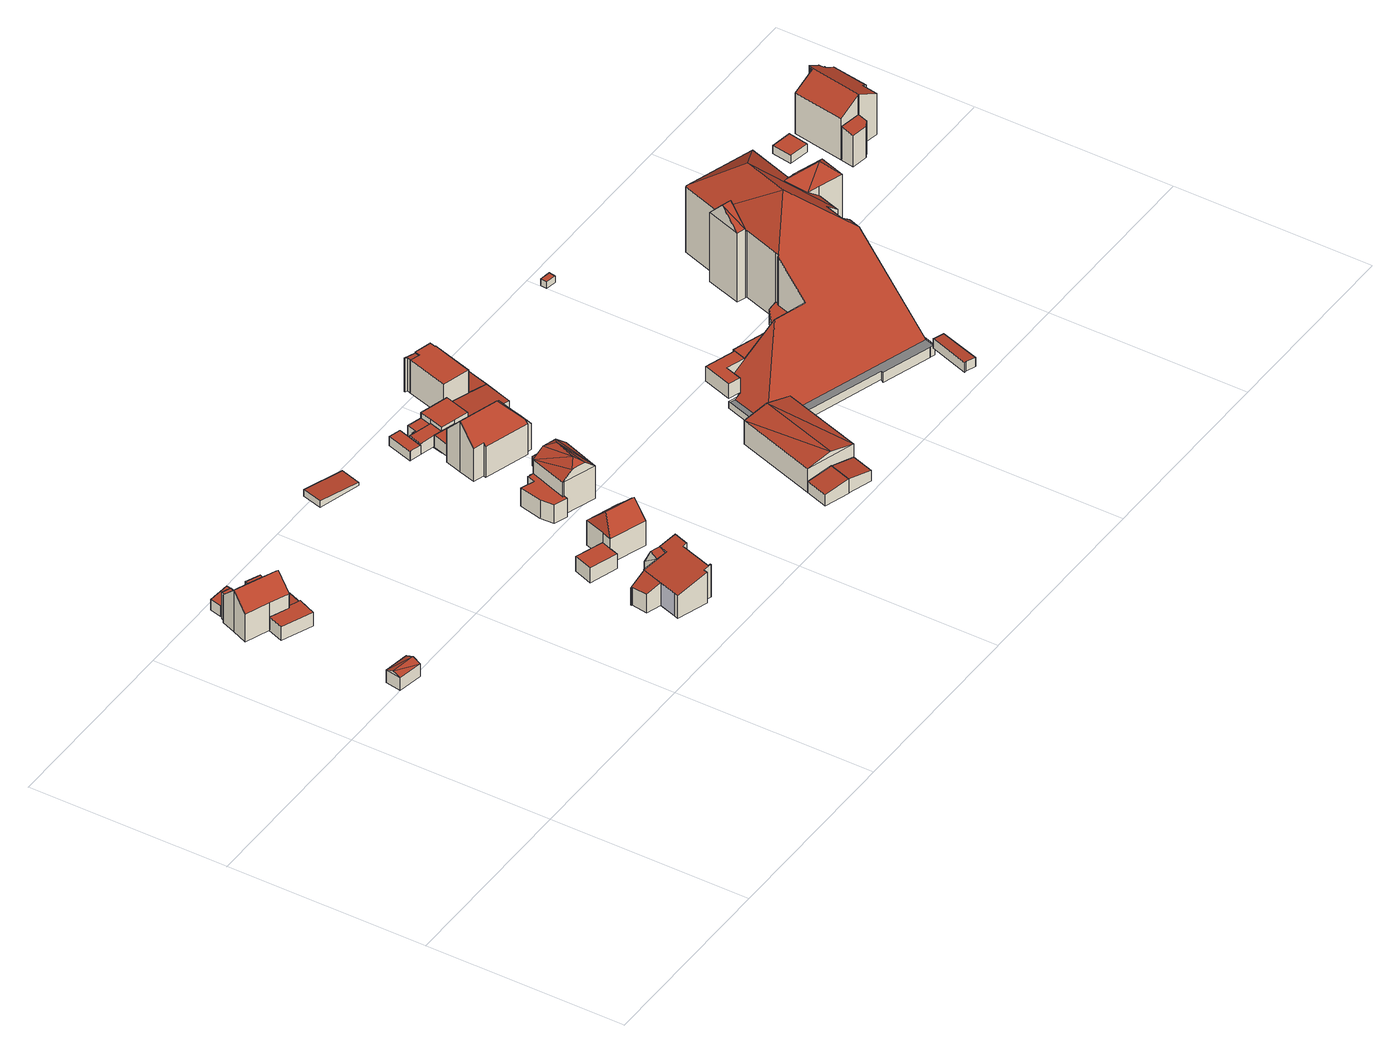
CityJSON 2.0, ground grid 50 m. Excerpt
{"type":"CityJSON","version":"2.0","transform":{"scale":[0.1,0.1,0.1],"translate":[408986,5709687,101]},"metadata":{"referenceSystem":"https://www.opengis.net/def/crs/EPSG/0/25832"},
"CityObjects":{
"building1":{"type":"Building","attributes":{"Gemeindeschluessel":"05978036","Geometrietyp2DReferenz":"3000","function":"31001_1310","roofType":"3100","measuredHeight":4.37},"geometry":[{"type":"MultiSurface","lod":"2","boundaries":[[[0,1,2,3]],[[1,4,5,2]],[[4,6,7,5]],[[6,0,3,7]],[[4,1,8]],[[0,6,9]],[[0,8,1]],[[8,0,9]],[[9,4,8]],[[4,9,6]],[[3,2,5,7]]],"semantics":{"surfaces":[{"type":"WallSurface"},{"type":"RoofSurface"},{"type":"GroundSurface"}],"values":[0,0,0,0,0,0,1,1,1,1,2]}}]},
"building2":{"type":"Building","attributes":{"Gemeindeschluessel":"05978036","Geometrietyp2DReferenz":"3000","function":"31001_1000"},"children":["building2-1","building2-2","building2-3","building2-4","building2-5"]},
"building2-1":{"type":"BuildingPart","attributes":{"roofType":"1000","measuredHeight":7.13},"parents":["building2"],"geometry":[{"type":"MultiSurface","lod":"2","boundaries":[[[10,11,12,13]],[[11,14,15,12]],[[14,16,17,15]],[[14,11,10,16]],[[17,13,12,15]],[[13,17,16,10]]],"semantics":{"surfaces":[{"type":"WallSurface"},{"type":"RoofSurface"},{"type":"GroundSurface"},{"type":"ClosureSurface"}],"values":[0,0,0,1,2,3]}}]},
"building2-2":{"type":"BuildingPart","attributes":{"roofType":"3100","measuredHeight":11.53},"parents":["building2"],"geometry":[{"type":"MultiSurface","lod":"2","boundaries":[[[18,19,10,13,20,21]],[[22,23,24,17,16]],[[23,25,26,27,24]],[[28,29,30,31,32]],[[29,33,34,30]],[[33,35,36,34]],[[35,37,38,39,36]],[[33,29,28,40,41]],[[41,25,23,22,19,18,37,35,33]],[[20,13,17,24,27,42,43,44,31,30,34,36,39]],[[16,10,19,22]],[[16,17,13,10]],[[45,26,25,41]],[[42,27,26,45]],[[40,46,47,48,45,41]],[[42,45,48,43]],[[46,44,43,48,47]],[[28,32,46,40]],[[32,31,44,46]],[[21,38,37,18]],[[21,20,39,38]]],"semantics":{"surfaces":[{"type":"WallSurface"},{"type":"RoofSurface"},{"type":"GroundSurface"},{"type":"ClosureSurface"}],"values":[0,0,0,0,0,0,0,1,1,2,0,3,0,3,0,3,3,0,3,0,3]}}]},
"building2-3":{"type":"BuildingPart","attributes":{"roofType":"2100","measuredHeight":3.62},"parents":["building2"],"geometry":[{"type":"MultiSurface","lod":"2","boundaries":[[[26,49,50,27]],[[49,51,52,50]],[[51,53,54,52]],[[53,51,49,26,45,48]],[[43,42,27,50,52,54]],[[27,42,45,26]],[[42,43,48,45]],[[43,54,53,48]]],"semantics":{"surfaces":[{"type":"WallSurface"},{"type":"RoofSurface"},{"type":"GroundSurface"},{"type":"ClosureSurface"}],"values":[0,0,0,1,2,3,3,3]}}]},
"building2-4":{"type":"BuildingPart","attributes":{"roofType":"1000","measuredHeight":3.79},"parents":["building2"],"geometry":[{"type":"MultiSurface","lod":"2","boundaries":[[[55,32,31,56]],[[57,58,59,54,53]],[[58,55,56,59]],[[58,57,47,46,32,55]],[[56,31,44,43,54,59]],[[44,31,32,46]],[[43,44,46,47,48]],[[53,48,47,57]],[[53,54,43,48]]],"semantics":{"surfaces":[{"type":"WallSurface"},{"type":"RoofSurface"},{"type":"GroundSurface"},{"type":"ClosureSurface"}],"values":[0,0,0,1,2,3,3,0,3]}}]},
"building2-5":{"type":"BuildingPart","attributes":{"roofType":"1000","measuredHeight":7.28},"parents":["building2"],"geometry":[{"type":"MultiSurface","lod":"2","boundaries":[[[38,60,61,39]],[[60,62,63,61]],[[62,21,20,63]],[[21,62,60,38]],[[39,61,63,20]],[[39,20,21,38]]],"semantics":{"surfaces":[{"type":"WallSurface"},{"type":"RoofSurface"},{"type":"GroundSurface"},{"type":"ClosureSurface"}],"values":[0,0,0,1,2,3]}}]},
"building3":{"type":"Building","attributes":{"Gemeindeschluessel":"05978036","Geometrietyp2DReferenz":"3000","function":"31001_2460","roofType":"1000","measuredHeight":2.88},"geometry":[{"type":"MultiSurface","lod":"2","boundaries":[[[64,65,66,67]],[[65,68,69,66]],[[68,70,71,69]],[[70,64,67,71]],[[70,68,65,64]],[[67,66,69,71]]],"semantics":{"surfaces":[{"type":"WallSurface"},{"type":"RoofSurface"},{"type":"GroundSurface"}],"values":[0,0,0,0,1,2]}}]},
"building4":{"type":"Building","attributes":{"Gemeindeschluessel":"05978036","Geometrietyp2DReferenz":"3000","function":"31001_1000"},"children":["building4-1","building4-2"]},
"building4-1":{"type":"BuildingPart","attributes":{"roofType":"2100","measuredHeight":9.08},"parents":["building4"],"geometry":[{"type":"MultiSurface","lod":"2","boundaries":[[[72,73,74,75]],[[72,76,77,73]],[[76,78,79,77]],[[78,80,81,79]],[[80,82,83,81]],[[82,84,85,83]],[[84,86,87,85]],[[86,88,89,87]],[[88,90,91,89]],[[90,92,93,91]],[[92,94,95,93]],[[94,96,97,95]],[[96,98,99,97]],[[98,100,101,99]],[[98,96,94,92,90,88,86,84,82,80,78,76,72,75,100]],[[74,73,77,79,81,83,85,87,89,91,93,95,97,99,101]],[[75,74,101,100]]],"semantics":{"surfaces":[{"type":"WallSurface"},{"type":"RoofSurface"},{"type":"GroundSurface"},{"type":"ClosureSurface"}],"values":[0,0,0,0,0,0,0,0,0,0,0,0,0,0,1,2,3]}}]},
"building4-2":{"type":"BuildingPart","attributes":{"roofType":"2100","measuredHeight":6.13},"parents":["building4"],"geometry":[{"type":"MultiSurface","lod":"2","boundaries":[[[100,102,103,101]],[[102,104,105,103]],[[104,106,107,105]],[[106,108,109,107]],[[108,110,111,109]],[[110,75,74,111]],[[75,110,108,106,104,102,100]],[[103,105,107,109,111,74,101]],[[101,74,75,100]]],"semantics":{"surfaces":[{"type":"WallSurface"},{"type":"RoofSurface"},{"type":"GroundSurface"},{"type":"ClosureSurface"}],"values":[0,0,0,0,0,0,1,2,3]}}]},
"building5":{"type":"Building","attributes":{"Gemeindeschluessel":"05978036","Geometrietyp2DReferenz":"3000","function":"31001_2460","roofType":"5000","measuredHeight":8.22},"geometry":[{"type":"MultiSurface","lod":"2","boundaries":[[[112,113,114,115]],[[113,116,117,114]],[[116,118,119,117]],[[118,120,121,119]],[[120,122,123,121]],[[122,124,125,123]],[[124,112,115,125]],[[122,120,126,127,112,124]],[[126,118,116,113,127]],[[120,118,126]],[[113,112,127]],[[115,114,117,119,121,123,125]]],"semantics":{"surfaces":[{"type":"WallSurface"},{"type":"RoofSurface"},{"type":"GroundSurface"}],"values":[0,0,0,0,0,0,0,1,1,0,0,2]}}]},
"building6":{"type":"Building","attributes":{"Gemeindeschluessel":"05978036","Geometrietyp2DReferenz":"3000","function":"31001_1000"},"children":["building6-1","building6-2"]},
"building6-1":{"type":"BuildingPart","attributes":{"roofType":"5000","measuredHeight":10.73},"parents":["building6"],"geometry":[{"type":"MultiSurface","lod":"2","boundaries":[[[128,129,130,131]],[[129,132,133,130]],[[132,134,135,133]],[[134,136,135]],[[137,138,139,140,141]],[[138,142,143,139]],[[142,144,145,143]],[[144,128,131,145]],[[138,137,134,146]],[[134,132,129,146]],[[129,128,144,142,138,146]],[[131,130,133,135,140,139,143,145]],[[141,136,134,137]],[[141,140,135,136]]],"semantics":{"surfaces":[{"type":"WallSurface"},{"type":"RoofSurface"},{"type":"GroundSurface"},{"type":"ClosureSurface"}],"values":[0,0,0,0,0,0,0,0,1,1,1,2,0,3]}}]},
"building6-2":{"type":"BuildingPart","attributes":{"roofType":"1000","measuredHeight":4.11},"parents":["building6"],"geometry":[{"type":"MultiSurface","lod":"2","boundaries":[[[136,147,148,135]],[[147,149,150,148]],[[149,151,152,150]],[[151,141,140,152]],[[141,151,149,147,136]],[[148,150,152,140,135]],[[135,140,141,136]]],"semantics":{"surfaces":[{"type":"WallSurface"},{"type":"RoofSurface"},{"type":"GroundSurface"},{"type":"ClosureSurface"}],"values":[0,0,0,0,1,2,3]}}]},
"building7":{"type":"Building","attributes":{"Gemeindeschluessel":"05978036","Geometrietyp2DReferenz":"3000","function":"31001_2460","roofType":"2100","measuredHeight":1.78},"geometry":[{"type":"MultiSurface","lod":"2","boundaries":[[[153,154,155,156]],[[154,157,158,155]],[[157,159,160,158]],[[159,153,156,160]],[[159,157,154,153]],[[156,155,158,160]]],"semantics":{"surfaces":[{"type":"WallSurface"},{"type":"RoofSurface"},{"type":"GroundSurface"}],"values":[0,0,0,0,1,2]}}]},
"building8":{"type":"Building","attributes":{"Gemeindeschluessel":"05978036","Geometrietyp2DReferenz":"3000","function":"31001_1000"},"children":["building8-1","building8-2"]},
"building8-1":{"type":"BuildingPart","attributes":{"roofType":"1000","measuredHeight":5.15},"parents":["building8"],"geometry":[{"type":"MultiSurface","lod":"2","boundaries":[[[161,162,163,164]],[[162,165,166,163]],[[165,167,168,166]],[[167,169,170,168]],[[169,171,172,170]],[[171,173,174,172]],[[175,176,177,178]],[[176,179,180,177]],[[179,161,164,180]],[[179,176,175,181,182,173,171,169,167,165,162,161]],[[164,163,166,168,170,172,174,183,184,178,177,180]],[[183,174,173,182]],[[184,183,182,181]],[[178,184,181,175]]],"semantics":{"surfaces":[{"type":"WallSurface"},{"type":"RoofSurface"},{"type":"GroundSurface"},{"type":"ClosureSurface"}],"values":[0,0,0,0,0,0,0,0,0,1,2,3,3,3]}}]},
"building8-2":{"type":"BuildingPart","attributes":{"roofType":"3300","measuredHeight":12.84},"parents":["building8"],"geometry":[{"type":"MultiSurface","lod":"2","boundaries":[[[185,186,187,174,173]],[[186,188,189,187]],[[188,190,175,178,189]],[[191,192,193]],[[194,195,196,197]],[[191,197,192]],[[191,185,197]],[[194,197,185]],[[185,198,199,194]],[[188,186,193]],[[188,193,192]],[[192,196,188]],[[196,192,197]],[[188,196,195,194,199,190]],[[190,199,198]],[[185,191,193,186]],[[174,187,189,178,184,183]],[[181,175,190,198]],[[181,184,178,175]],[[173,182,181,198,185]],[[173,174,183,182]],[[182,183,184,181]]],"semantics":{"surfaces":[{"type":"WallSurface"},{"type":"RoofSurface"},{"type":"GroundSurface"},{"type":"ClosureSurface"}],"values":[0,0,0,1,1,1,1,1,1,1,1,1,1,0,0,0,2,0,3,0,3,3]}}]},
"building9":{"type":"Building","attributes":{"Gemeindeschluessel":"05978036","Geometrietyp2DReferenz":"3000","function":"31001_2460","roofType":"1000","measuredHeight":2.43},"geometry":[{"type":"MultiSurface","lod":"2","boundaries":[[[200,201,202,203]],[[201,204,205,202]],[[204,206,207,205]],[[206,208,209,207]],[[208,210,211,209]],[[210,212,213,211]],[[212,200,203,213]],[[212,210,208,206,204,201,200]],[[203,202,205,207,209,211,213]]],"semantics":{"surfaces":[{"type":"WallSurface"},{"type":"RoofSurface"},{"type":"GroundSurface"}],"values":[0,0,0,0,0,0,0,1,2]}}]},
"building10":{"type":"Building","attributes":{"Gemeindeschluessel":"05978036","Geometrietyp2DReferenz":"3000","function":"31001_2460","roofType":"9999","measuredHeight":3},"geometry":[{"type":"MultiSurface","lod":"2","boundaries":[[[214,215,216,217,218,219]],[[219,218,213,203]],[[218,217,220,213]],[[217,216,221,220]],[[216,215,222,221]],[[215,214,223,222]],[[214,219,203,223]],[[203,213,220,221,222,223]]],"semantics":{"surfaces":[{"type":"RoofSurface"},{"type":"WallSurface"},{"type":"GroundSurface"}],"values":[0,1,1,1,1,1,1,2]}}]},
"building11":{"type":"Building","attributes":{"Gemeindeschluessel":"05978036","Geometrietyp2DReferenz":"3000","function":"31001_1310","roofType":"1000","measuredHeight":3.22},"geometry":[{"type":"MultiSurface","lod":"2","boundaries":[[[224,225,226,227]],[[225,228,229,226]],[[228,230,231,229]],[[230,232,233,231]],[[232,224,227,233]],[[232,230,228,225,224]],[[227,226,229,231,233]]],"semantics":{"surfaces":[{"type":"WallSurface"},{"type":"RoofSurface"},{"type":"GroundSurface"}],"values":[0,0,0,0,0,1,2]}}]},
"building12":{"type":"Building","attributes":{"Gemeindeschluessel":"05978036","Geometrietyp2DReferenz":"3000","function":"31001_1000","roofType":"5000","measuredHeight":14.1},"geometry":[{"type":"MultiSurface","lod":"2","boundaries":[[[234,235,236,237]],[[235,238,239,236]],[[238,240,241,239]],[[240,242,243,241]],[[242,244,245,243]],[[244,246,247,245]],[[246,248,249,247]],[[248,250,251,249]],[[250,252,253,251]],[[252,254,255,253]],[[254,256,257,255]],[[256,234,237,257]],[[254,252,250,248,246,258]],[[246,244,242,240,258]],[[240,238,235,234,256,254,258]],[[237,236,239,241,243,245,247,249,251,253,255,257]]],"semantics":{"surfaces":[{"type":"WallSurface"},{"type":"RoofSurface"},{"type":"GroundSurface"}],"values":[0,0,0,0,0,0,0,0,0,0,0,0,1,1,1,2]}}]},
"building13":{"type":"Building","attributes":{"Gemeindeschluessel":"05978036","Geometrietyp2DReferenz":"3000","function":"31001_2460","roofType":"1000","measuredHeight":2.48},"geometry":[{"type":"MultiSurface","lod":"2","boundaries":[[[259,260,261,262]],[[260,263,264,261]],[[263,265,266,264]],[[265,267,268,266]],[[267,269,270,268]],[[269,271,272,270]],[[271,273,274,272]],[[273,275,276,274]],[[275,277,278,276]],[[277,259,262,278]],[[277,275,273,271,269,267,265,263,260,259]],[[262,261,264,266,268,270,272,274,276,278]]],"semantics":{"surfaces":[{"type":"WallSurface"},{"type":"RoofSurface"},{"type":"GroundSurface"}],"values":[0,0,0,0,0,0,0,0,0,0,1,2]}}]},
"building14":{"type":"Building","attributes":{"Gemeindeschluessel":"05978036","Geometrietyp2DReferenz":"3000","function":"31001_3200","roofType":"2100","measuredHeight":3.94},"geometry":[{"type":"MultiSurface","lod":"2","boundaries":[[[279,280,281,282]],[[280,283,284,281]],[[283,285,286,284]],[[285,279,282,286]],[[285,283,280,279]],[[282,281,284,286]]],"semantics":{"surfaces":[{"type":"WallSurface"},{"type":"RoofSurface"},{"type":"GroundSurface"}],"values":[0,0,0,0,1,2]}}]},
"building15":{"type":"Building","attributes":{"Gemeindeschluessel":"05978036","Geometrietyp2DReferenz":"3000","function":"31001_2000"},"children":["building15-1","building15-2","building15-3","building15-4"]},
"building15-1":{"type":"BuildingPart","attributes":{"roofType":"2100","measuredHeight":4.24},"parents":["building15"],"geometry":[{"type":"MultiSurface","lod":"2","boundaries":[[[287,288,289,290]],[[288,291,292,289]],[[293,294,295,296]],[[294,297,298,295]],[[294,293,291,288,287,297]],[[298,290,289,292,296,295]],[[287,290,298,297]],[[293,296,292,291]]],"semantics":{"surfaces":[{"type":"WallSurface"},{"type":"RoofSurface"},{"type":"GroundSurface"},{"type":"ClosureSurface"}],"values":[0,0,0,0,1,2,3,3]}}]},
"building15-2":{"type":"BuildingPart","attributes":{"roofType":"1000","measuredHeight":5.63},"parents":["building15"],"geometry":[{"type":"MultiSurface","lod":"2","boundaries":[[[299,300,301,302]],[[300,303,304,301]],[[303,305,306,304]],[[305,307,308,306]],[[307,309,310,308]],[[307,305,303,300,299,309]],[[310,302,301,304,306,308]],[[302,310,309,299]]],"semantics":{"surfaces":[{"type":"WallSurface"},{"type":"RoofSurface"},{"type":"GroundSurface"},{"type":"ClosureSurface"}],"values":[0,0,0,0,0,1,2,3]}}]},
"building15-3":{"type":"BuildingPart","attributes":{"roofType":"1000","measuredHeight":7.06},"parents":["building15"],"geometry":[{"type":"MultiSurface","lod":"2","boundaries":[[[311,312,287,290,310,309]],[[313,314,315,298,297]],[[314,316,317,315]],[[316,318,299,302,317]],[[318,316,314,313,312,311]],[[310,290,298,315,317,302]],[[297,287,312,313]],[[297,298,290,287]],[[309,299,318,311]],[[309,310,302,299]]],"semantics":{"surfaces":[{"type":"WallSurface"},{"type":"RoofSurface"},{"type":"GroundSurface"},{"type":"ClosureSurface"}],"values":[0,0,0,0,1,2,0,3,0,3]}}]},
"building15-4":{"type":"BuildingPart","attributes":{"roofType":"2100","measuredHeight":3.88},"parents":["building15"],"geometry":[{"type":"MultiSurface","lod":"2","boundaries":[[[319,320,321,292,291]],[[320,322,323,321]],[[322,324,325,323]],[[324,326,327,325]],[[326,328,329,327]],[[328,330,331,329]],[[330,293,296,331]],[[293,330,328,326,324,322,320,319]],[[292,321,323,325,327,329,331,296]],[[291,293,319]],[[291,292,296,293]]],"semantics":{"surfaces":[{"type":"WallSurface"},{"type":"RoofSurface"},{"type":"GroundSurface"},{"type":"ClosureSurface"}],"values":[0,0,0,0,0,0,0,1,2,0,3]}}]},
"building16":{"type":"Building","attributes":{"Gemeindeschluessel":"05978036","Geometrietyp2DReferenz":"3000","function":"31001_3200","roofType":"2100","measuredHeight":3.91},"geometry":[{"type":"MultiSurface","lod":"2","boundaries":[[[279,285,332,333]],[[285,334,335,332]],[[334,336,337,335]],[[336,338,339,337]],[[338,279,333,339]],[[338,336,334,285,279]],[[333,332,335,337,339]]],"semantics":{"surfaces":[{"type":"WallSurface"},{"type":"RoofSurface"},{"type":"GroundSurface"}],"values":[0,0,0,0,0,1,2]}}]},
"building17":{"type":"Building","attributes":{"Gemeindeschluessel":"05978036","Geometrietyp2DReferenz":"3000","function":"31001_2000"},"children":["building17-1","building17-2"]},
"building17-1":{"type":"BuildingPart","attributes":{"roofType":"1000","measuredHeight":9.09},"parents":["building17"],"geometry":[{"type":"MultiSurface","lod":"2","boundaries":[[[340,341,342,343]],[[344,345,346,347,348]],[[345,349,350,346]],[[349,351,352,350]],[[351,353,354,352]],[[353,340,343,354]],[[353,351,349,345,344,355,356,341,340]],[[343,342,357,347,346,350,352,354]],[[358,356,355]],[[357,342,341,356,358]],[[348,358,355,344]],[[348,347,357,358]]],"semantics":{"surfaces":[{"type":"WallSurface"},{"type":"RoofSurface"},{"type":"GroundSurface"},{"type":"ClosureSurface"}],"values":[0,0,0,0,0,0,1,2,0,3,0,3]}}]},
"building17-2":{"type":"BuildingPart","attributes":{"roofType":"2100","measuredHeight":9.24},"parents":["building17"],"geometry":[{"type":"MultiSurface","lod":"2","boundaries":[[[359,360,361,362]],[[360,348,347,361]],[[363,364,342,341]],[[363,359,362,364]],[[363,341,356,358,348,360,359]],[[362,361,347,357,342,364]],[[358,357,347,348]],[[342,357,358,356,341]]],"semantics":{"surfaces":[{"type":"WallSurface"},{"type":"RoofSurface"},{"type":"GroundSurface"},{"type":"ClosureSurface"}],"values":[0,0,0,0,1,2,3,3]}}]},
"building18":{"type":"Building","attributes":{"Gemeindeschluessel":"05978036","Geometrietyp2DReferenz":"3000","function":"31001_3200","roofType":"3100","measuredHeight":7.91},"geometry":[{"type":"MultiSurface","lod":"2","boundaries":[[[365,366,367,368]],[[366,369,370,367]],[[369,371,337,370]],[[371,365,368,337]],[[369,366,372]],[[365,371,373]],[[366,373,372]],[[373,366,365]],[[372,371,369]],[[371,372,373]],[[368,367,370,337]]],"semantics":{"surfaces":[{"type":"WallSurface"},{"type":"RoofSurface"},{"type":"GroundSurface"}],"values":[0,0,0,0,0,0,1,1,1,1,2]}}]},
"building19":{"type":"Building","attributes":{"Gemeindeschluessel":"05978036","Geometrietyp2DReferenz":"3000","function":"31001_3021","roofType":"1000","measuredHeight":3.95},"geometry":[{"type":"MultiSurface","lod":"2","boundaries":[[[374,375,376,377]],[[375,378,379,376]],[[378,380,381,379]],[[380,382,383,381]],[[382,384,385,383]],[[384,374,377,385]],[[384,382,380,378,375,374]],[[377,376,379,381,383,385]]],"semantics":{"surfaces":[{"type":"WallSurface"},{"type":"RoofSurface"},{"type":"GroundSurface"}],"values":[0,0,0,0,0,0,1,2]}}]},
"building20":{"type":"Building","attributes":{"Gemeindeschluessel":"05978036","Geometrietyp2DReferenz":"3000","function":"51009_1610"},"children":["building20-1","building20-2"]},
"building20-1":{"type":"BuildingPart","attributes":{"roofType":"1000","measuredHeight":4.04},"parents":["building20"],"geometry":[{"type":"MultiSurface","lod":"2","boundaries":[[[386,387,388,389]],[[386,390,391,387]],[[390,392,393,391]],[[392,394,395,393]],[[394,396,397,395]],[[396,398,399,397]],[[398,400,401,399]],[[400,398,396,394,392,390,386,389]],[[388,387,391,393,395,397,399,401]],[[389,388,401,400]]],"semantics":{"surfaces":[{"type":"WallSurface"},{"type":"RoofSurface"},{"type":"GroundSurface"},{"type":"ClosureSurface"}],"values":[0,0,0,0,0,0,0,1,2,3]}}]},
"building20-2":{"type":"BuildingPart","attributes":{"roofType":"1000","measuredHeight":3.99},"parents":["building20"],"geometry":[{"type":"MultiSurface","lod":"2","boundaries":[[[400,382,383,401]],[[382,380,381,383]],[[380,402,403,381]],[[402,389,388,403]],[[389,402,380,382,400]],[[401,383,381,403,388]],[[401,388,389,400]]],"semantics":{"surfaces":[{"type":"WallSurface"},{"type":"RoofSurface"},{"type":"GroundSurface"},{"type":"ClosureSurface"}],"values":[0,0,0,0,1,2,3]}}]},
"building21":{"type":"Building","attributes":{"Gemeindeschluessel":"05978036","Geometrietyp2DReferenz":"3000","function":"31001_2500","roofType":"1000","measuredHeight":1.84},"geometry":[{"type":"MultiSurface","lod":"2","boundaries":[[[404,405,406,407]],[[405,408,409,406]],[[408,410,411,409]],[[410,404,407,411]],[[410,408,405,404]],[[407,406,409,411]]],"semantics":{"surfaces":[{"type":"WallSurface"},{"type":"RoofSurface"},{"type":"GroundSurface"}],"values":[0,0,0,0,1,2]}}]},
"building22":{"type":"Building","attributes":{"Gemeindeschluessel":"05978036","Geometrietyp2DReferenz":"3000","function":"31001_3200","roofType":"2100","measuredHeight":2.68},"geometry":[{"type":"MultiSurface","lod":"2","boundaries":[[[412,413,414,415]],[[413,416,417,414]],[[416,418,419,417]],[[418,420,421,419]],[[420,422,423,421]],[[422,412,415,423]],[[422,420,418,416,413,412]],[[415,414,417,419,421,423]]],"semantics":{"surfaces":[{"type":"WallSurface"},{"type":"RoofSurface"},{"type":"GroundSurface"}],"values":[0,0,0,0,0,0,1,2]}}]},
"building23":{"type":"Building","attributes":{"name":"Katharinenschule","Gemeindeschluessel":"05978036","Geometrietyp2DReferenz":"3000","function":"31001_3021"},"children":["building23-1","building23-2","building23-3"]},
"building23-1":{"type":"BuildingPart","attributes":{"roofType":"3200","measuredHeight":21.13},"parents":["building23"],"geometry":[{"type":"MultiSurface","lod":"2","boundaries":[[[424,425,426,427]],[[425,428,426]],[[429,430,431,432]],[[430,433,434,431]],[[433,435,436,434]],[[435,424,427,436]],[[424,435,437]],[[438,429,439,440]],[[435,433,441,437]],[[441,442,443,438,440,437]],[[425,424,437,439]],[[439,437,440]],[[438,443,429]],[[429,443,442,430]],[[430,442,441,433]],[[427,426,444,432,431,434,436]],[[439,428,425]],[[439,444,426,428]],[[439,429,432,444]]],"semantics":{"surfaces":[{"type":"WallSurface"},{"type":"RoofSurface"},{"type":"GroundSurface"},{"type":"ClosureSurface"}],"values":[0,0,0,0,0,0,1,1,1,1,1,1,0,0,0,2,0,3,3]}}]},
"building23-2":{"type":"BuildingPart","attributes":{"roofType":"3100","measuredHeight":23.7},"parents":["building23"],"geometry":[{"type":"MultiSurface","lod":"2","boundaries":[[[445,446,447,448,449]],[[446,450,451,447]],[[450,452,453,454,451]],[[450,446,455]],[[445,452,456]],[[455,445,456]],[[445,455,446]],[[452,455,456]],[[455,452,450]],[[448,447,451,454]],[[449,453,452,445]],[[449,448,454,453]]],"semantics":{"surfaces":[{"type":"WallSurface"},{"type":"RoofSurface"},{"type":"GroundSurface"},{"type":"ClosureSurface"}],"values":[0,0,0,0,0,1,1,1,1,2,0,3]}}]},
"building23-3":{"type":"BuildingPart","attributes":{"roofType":"3200","measuredHeight":25.53},"parents":["building23"],"geometry":[{"type":"MultiSurface","lod":"2","boundaries":[[[457,458,459,460]],[[458,461,462,459]],[[461,463,464,462]],[[463,465,466,464]],[[465,467,468,466]],[[467,469,470,468]],[[469,471,472,470]],[[471,473,474,472]],[[473,475,476,474]],[[475,477,478,476]],[[477,479,480,478]],[[479,481,482,480]],[[481,483,484,482]],[[483,485,486,484]],[[485,487,488,486]],[[487,489,490,488]],[[489,491,492,490]],[[491,493,494,492]],[[493,495,496,494]],[[495,497,498,496]],[[497,499,500,498]],[[499,449,448,500]],[[453,501,502,454]],[[501,503,504,502]],[[503,505,506,504]],[[505,507,508,506]],[[507,429,432,508]],[[428,509,510,426]],[[509,511,512,510]],[[511,513,514,512]],[[513,457,460,514]],[[507,505,515]],[[495,491,489,487,477,475,473,471,469,467,465,463,461,516]],[[505,503,501,516,515]],[[501,453,449,499,497,495,516]],[[487,485,483,481,479,477]],[[495,493,491]],[[509,428,439,429,507,515]],[[461,458,457,513,511,509,515,516]],[[460,459,462,464,466,468,470,472,474,476,478,480,482,484,486,488,490,492,494,496,498,500,448,454,502,504,506,508,432,444,426,510,512,514]],[[453,454,448,449]],[[429,439,444,432]],[[428,426,444,439]]],"semantics":{"surfaces":[{"type":"WallSurface"},{"type":"RoofSurface"},{"type":"GroundSurface"},{"type":"ClosureSurface"}],"values":[0,0,0,0,0,0,0,0,0,0,0,0,0,0,0,0,0,0,0,0,0,0,0,0,0,0,0,0,0,0,0,1,1,1,1,1,1,1,1,2,3,3,3]}}]},
"building24":{"type":"Building","attributes":{"Gemeindeschluessel":"05978036","Geometrietyp2DReferenz":"3000","function":"31001_2460","roofType":"1000","measuredHeight":2.15},"geometry":[{"type":"MultiSurface","lod":"2","boundaries":[[[517,518,519,520]],[[518,521,522,519]],[[521,523,524,522]],[[523,517,520,524]],[[523,521,518,517]],[[520,519,522,524]]],"semantics":{"surfaces":[{"type":"WallSurface"},{"type":"RoofSurface"},{"type":"GroundSurface"}],"values":[0,0,0,0,1,2]}}]},
"building25":{"type":"Building","attributes":{"Gemeindeschluessel":"05978036","Geometrietyp2DReferenz":"3000","function":"31001_1000"},"children":["building25-1","building25-2"]},
"building25-1":{"type":"BuildingPart","attributes":{"roofType":"3100","measuredHeight":14.47},"parents":["building25"],"geometry":[{"type":"MultiSurface","lod":"2","boundaries":[[[525,526,527,528]],[[526,529,530,527]],[[529,531,532,530]],[[531,533,534,532]],[[533,535,536,534]],[[535,537,538,536]],[[537,539,540,538]],[[539,541,542,540]],[[541,543,544,542]],[[543,545,546,544]],[[545,547,548,546]],[[547,549,550,548]],[[549,551,552,550]],[[551,553,554,555,552]],[[556,525,528,557,558]],[[551,549,547,545,543,541,539,537,535,533,531]],[[531,529,526,525,556,553,551]],[[528,527,530,532,534,536,538,540,542,544,546,548,550,552,555,557]],[[556,558,554,553]],[[558,557,555,554]]],"semantics":{"surfaces":[{"type":"WallSurface"},{"type":"RoofSurface"},{"type":"GroundSurface"},{"type":"ClosureSurface"}],"values":[0,0,0,0,0,0,0,0,0,0,0,0,0,0,0,1,1,2,0,3]}}]},
"building25-2":{"type":"BuildingPart","attributes":{"roofType":"2100","measuredHeight":9.12},"parents":["building25"],"geometry":[{"type":"MultiSurface","lod":"2","boundaries":[[[559,558,557,560]],[[554,561,562,555]],[[561,563,564,562]],[[563,559,560,564]],[[563,561,554,558,559]],[[560,557,555,562,564]],[[555,557,558,554]]],"semantics":{"surfaces":[{"type":"WallSurface"},{"type":"RoofSurface"},{"type":"GroundSurface"},{"type":"ClosureSurface"}],"values":[0,0,0,0,1,2,3]}}]}
},
"vertices":[
[47,442,193],[110,431,193],[110,431,158],[47,442,158],[103,391,193],[103,391,158],[40,402,193],[40,402,158],[107,411,201],[44,422,201],
[101,821,224],[106,833,224],[106,833,153],[101,821,153],[142,818,224],[142,818,153],[137,806,224],[137,806,153],
[65,836,229],[101,821,229],[65,836,153],[65,836,226],[137,806,229],[145,803,229],[145,803,153],[132,772,262],[132,772,189],[132,772,153],[67,748,229],[8,772,229],[8,772,153],[67,748,153],[67,748,191],[23,809,268],[23,809,153],[38,846,229],[38,846,153],[43,844,229],[43,844,226],[43,844,153],[115,729,229],[130,766,268],[130,766,153],[117,734,153],[115,729,153],[130,766,189],[115,729,191],[117,734,191],[117,734,189],
[165,759,184],[165,759,153],[150,722,184],[150,722,153],[149,722,184],[149,722,153],
[52,709,191],[52,709,153],[149,722,191],[130,677,191],[130,677,153],
[47,856,226],[47,856,153],[69,847,226],[69,847,153],
[62,893,179],[119,888,179],[119,888,150],[62,893,150],[113,853,179],[113,853,150],[55,863,179],[55,863,150],
[711,210,107],[711,210,45],[711,209,45],[711,209,107],[746,198,117],[746,198,45],[770,190,124],[770,190,45],[778,212,124],[778,212,45],[818,198,136],[818,198,45],[805,161,136],[805,161,45],[795,164,133],[795,164,45],[769,85,133],[769,85,45],[774,83,135],[774,83,45],[773,80,135],[773,80,45],[755,86,130],[755,86,45],[752,76,130],[752,76,45],[675,102,107],[675,102,45],[678,112,107],[678,112,45],
[693,156,107],[693,156,45],[655,168,96],[655,168,45],[661,208,94],[661,208,45],[659,208,93],[659,208,45],[659,211,93],[659,211,45],
[746,198,118],[761,240,81],[761,240,41],[746,198,41],[800,240,55],[800,240,41],[829,230,54],[829,230,41],[818,198,123],[818,198,41],[778,212,123],[778,212,41],[770,190,118],[770,190,41],[818,199,123],[754,220,123],
[847,326,159],[844,317,167],[844,317,60],[847,326,60],[830,280,128],[830,280,60],[739,312,128],[739,312,60],[739,312,101],[748,337,128],[765,387,128],[765,387,60],[748,337,60],[748,337,101],[844,360,128],[844,360,60],[834,330,159],[834,330,60],[770,343,167],
[732,290,101],[732,290,60],[661,314,101],[661,314,60],[678,361,101],[678,361,60],
[550,965,110],[658,935,100],[658,935,92],[550,965,92],[643,884,100],[643,884,92],[536,914,110],[536,914,92],
[798,525,101],[810,582,101],[810,582,50],[798,525,50],[843,569,101],[843,569,50],[850,589,101],[850,589,50],[857,586,101],[857,586,50],[857,588,101],[857,588,50],[865,585,101],[865,585,50],[836,489,101],[833,479,101],[833,479,50],[836,489,50],[799,491,101],[799,491,50],[832,490,101],[841,517,101],[841,517,50],[832,490,50],
[865,585,140],[950,555,140],[950,555,50],[916,461,140],[916,461,50],[836,489,140],[891,576,163],[900,548,178],[924,565,163],[857,482,163],[873,476,163],[891,470,163],[880,493,178],[832,490,140],[836,489,144],
[809,833,108],[782,841,108],[782,841,83],[809,833,83],[780,841,108],[780,841,83],[799,906,108],[799,906,83],[829,898,108],[829,898,83],[829,897,108],[829,897,83],[820,867,108],[820,867,83],
[848,823,113],[868,817,113],[878,851,113],[833,863,113],[820,867,113],[809,833,113],[833,863,83],[878,851,83],[868,817,83],[848,823,83],
[836,784,114],[848,823,114],[848,823,82],[836,784,82],[868,817,114],[868,817,82],[904,807,114],[904,807,82],[892,767,114],[892,767,82],
[835,686,150],[837,692,157],[837,692,66],[835,686,66],[810,700,157],[810,700,66],[823,742,206],[823,742,66],[836,784,157],[836,784,66],[892,767,157],[892,767,66],[976,741,157],[976,741,66],[961,693,157],[961,693,66],[977,689,139],[977,689,66],[966,653,139],[966,653,66],[950,657,157],[950,657,66],[949,651,150],[949,651,66],[921,712,206],
[932,597,71],[943,636,71],[943,636,46],[932,597,46],[1011,615,71],[1011,615,46],[1010,611,71],[1010,611,46],[1009,611,71],[1009,611,46],[999,579,71],[999,579,46],[1000,579,71],[1000,579,46],[999,575,71],[999,575,46],[994,576,71],[994,576,46],[994,578,71],[994,578,46],
[1233,22,75],[1171,42,66],[1171,42,35],[1233,22,35],[1189,97,66],[1189,97,35],[1251,77,75],[1251,77,35],
[959,861,95],[962,871,95],[962,871,53],[959,861,53],[1030,851,91],[1030,851,53],[1079,836,88],[1057,765,88],[1057,765,53],[1079,836,53],[940,797,96],[940,797,53],
[878,851,109],[833,863,109],[833,863,53],[878,851,53],[835,870,109],[835,870,53],[843,868,109],[843,868,53],[850,891,109],[850,891,53],[887,881,109],[887,881,53],
[887,881,124],[959,861,124],[940,797,124],[904,807,124],[904,807,53],[868,817,124],[868,817,53],[878,851,124],
[1030,851,92],[1062,954,92],[1062,954,53],[1060,954,92],[1060,954,53],[1064,968,92],[1064,968,53],[1110,955,88],[1110,955,53],[1103,919,88],[1103,919,53],[1101,910,88],[1101,910,53],
[1251,77,36],[1233,22,36],[1254,76,74],[1254,76,36],[1311,58,65],[1311,58,36],[1293,3,65],[1293,3,36],
[962,871,154],[993,974,154],[993,974,63],[962,871,63],[1022,980,154],[1064,968,154],[1064,968,63],[1022,980,63],[1022,980,151],[1060,954,154],[1060,954,63],[1062,954,154],[1062,954,63],[1030,851,154],[1030,851,63],[1018,966,154],[999,972,154],[1018,966,63],[1018,966,151],
[990,985,155],[991,988,155],[991,988,63],[990,985,63],[996,983,154],[996,983,63],
[1189,97,101],[1254,298,101],[1254,298,36],[1189,97,36],[1376,259,101],[1376,259,36],[1311,58,101],[1315,279,115],[1250,78,115],
[1389,393,82],[1359,403,82],[1359,403,42],[1389,393,42],[1383,476,82],[1383,476,42],[1460,451,82],[1460,451,42],[1450,420,82],[1450,420,42],[1403,435,82],[1403,435,42],
[1578,432,82],[1578,432,42],[1572,421,42],[1572,421,82],[1617,463,82],[1617,463,42],[1646,464,82],[1646,464,42],[1643,455,82],[1643,455,42],[1640,456,82],[1640,456,42],[1611,368,82],[1611,368,42],[1554,386,82],[1554,386,42],
[1462,456,82],[1462,456,42],
[1477,928,77],[1474,911,77],[1474,911,59],[1477,928,59],[1447,916,77],[1447,916,59],[1450,933,77],[1450,933,59],
[1705,26,64],[1738,126,64],[1738,126,38],[1705,26,38],[1739,125,64],[1739,125,38],[1766,117,62],[1766,117,38],[1734,17,62],[1734,17,38],[1710,25,64],[1710,25,38],
[1944,484,217],[1883,504,217],[1883,504,34],[1944,484,34],[1883,504,193],[1872,570,217],[1885,566,217],[1885,566,34],[1872,570,34],[1888,573,217],[1888,573,34],[1965,548,217],[1965,548,34],[1926,529,245],[1875,577,217],[1854,513,217],[1778,576,245],[1886,567,223],[1885,566,225],[1872,570,224],[1854,513,34],
[1672,557,224],[1650,564,224],[1650,564,34],[1672,557,34],[1672,557,214],[1678,651,224],[1678,651,34],[1700,644,224],[1700,644,214],[1700,644,34],[1665,611,271],[1688,604,271],
[1820,408,217],[1841,401,200],[1841,401,34],[1820,408,34],[1831,370,200],[1831,370,34],[1753,131,6],[1753,131,34],[1742,135,6],[1742,135,34],[1741,135,6],[1741,135,34],[1616,175,6],[1616,175,34],[1617,181,11],[1617,181,34],[1376,259,11],[1376,259,34],[1319,277,11],[1319,277,34],[1321,284,16],[1321,284,34],[1359,403,16],[1359,403,34],[1389,393,41],[1389,393,34],[1403,435,41],[1403,435,34],[1450,420,81],[1450,420,34],[1529,394,146],[1529,394,34],[1611,368,146],[1611,368,34],[1638,452,214],[1638,452,34],[1640,456,214],[1640,456,34],[1643,455,217],[1643,455,34],[1646,464,217],[1646,464,34],[1676,556,217],[1676,556,34],[1703,653,214],[1703,653,34],[1734,746,214],[1734,746,34],[1737,745,217],[1737,745,34],[1911,689,217],[1911,689,34],[1866,452,193],[1866,452,34],[1864,445,193],[1864,445,34],[1835,455,217],[1835,455,34],[1795,628,289],[1759,516,289],
[2070,693,89],[2078,743,89],[2078,743,67],[2070,693,67],[2131,734,89],[2131,734,67],[2122,683,89],[2122,683,67],
[2159,737,181],[2212,728,212],[2212,728,68],[2159,737,68],[2213,733,212],[2213,733,68],[2216,732,213],[2216,732,68],[2221,740,211],[2221,740,68],[2251,735,194],[2251,735,68],[2254,726,191],[2254,726,68],[2258,725,189],[2258,725,68],[2257,721,189],[2257,721,68],[2282,717,175],[2282,717,68],[2267,626,175],[2267,626,68],[2256,628,181],[2256,628,68],[2249,588,181],[2249,588,68],[2193,598,213],[2193,598,68],[2191,598,212],[2191,598,160],[2191,598,68],[2137,607,181],[2137,607,68],[2137,607,160],
[2131,573,153],[2131,573,68],[2187,575,155],[2187,575,68],[2172,566,153],[2172,566,68]
]}
